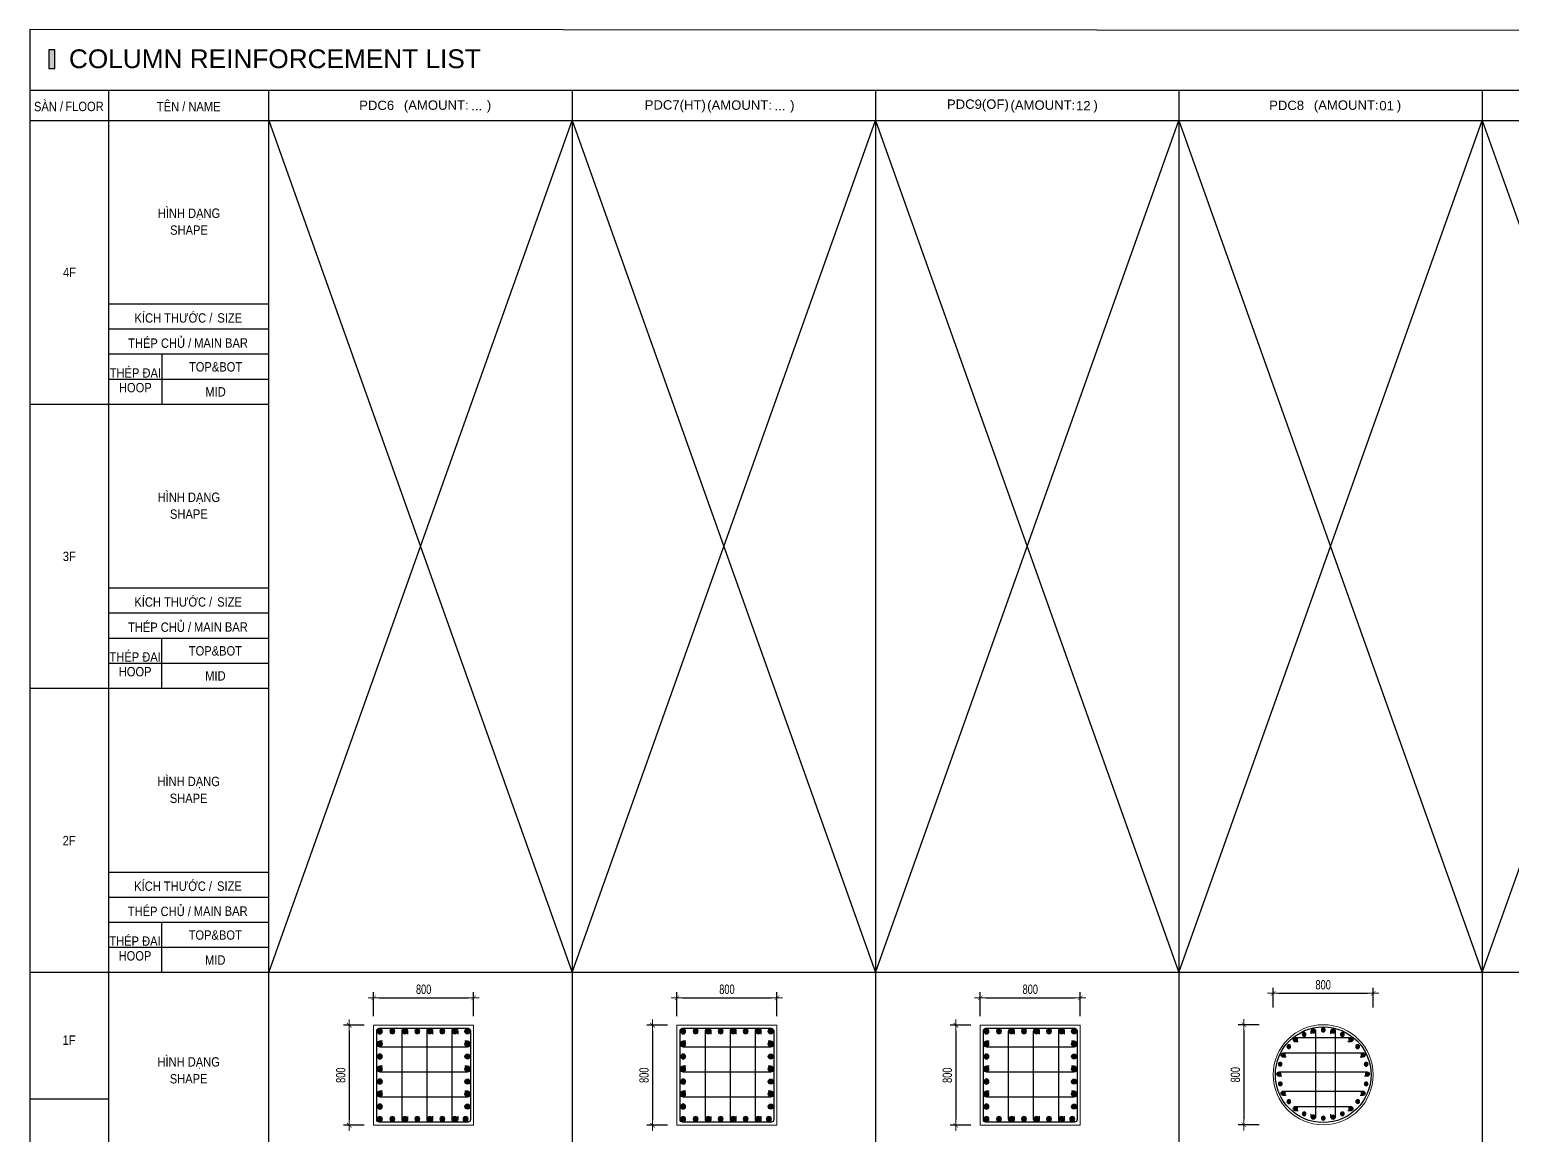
# Model space of a CAD drawing. Header units: millimetres. Extents: x 49323 to 538172, y -39336 to 181761.
# Drawn here: x 262047 to 273898, y 138126 to 146960 of the extents above; entities that cross this region are included whole.
import ezdxf
from ezdxf.enums import TextEntityAlignment as Align

# ---------------------------------------------------------------- set-up
doc = ezdxf.new("R2010")
doc.units = ezdxf.units.MM
doc.linetypes.add('CENTER2', pattern=[1.125, 0.75, -0.125, 0.125, -0.125])
doc.layers.get('Defpoints').update_dxf_attribs({"color": 151, "lineweight": 9})
for name, color, linetype in [('2', 2, 'Continuous'), ('A-ANNO-LEAD', 4, 'Continuous'), ('CEN', 1, 'CENTER2'), ('STL', 3, 'Continuous'), ('TIT1', 3, 'Continuous'), ('TXT', 3, 'Continuous')]:
    doc.layers.add(name, color=color, linetype=linetype)
for name, color, linetype, lineweight in [('NDC_S_CONTINUOUS', 3, 'Continuous', 20), ('NDC_S_DIM', 1, 'Continuous', 15), ('NDC_S_VN TEXT', 7, 'Continuous', 20)]:
    doc.layers.add(name, color=color, linetype=linetype, lineweight=lineweight)
doc.styles.add('ARIAL', font='arial.ttf', dxfattribs={"width": 0.8})
doc.styles.add('NDC_ARIAL', font='arial.ttf', dxfattribs={"width": 0.85})
doc.styles.add('NDC_DIM', font='', dxfattribs={"width": 0.75})
doc.styles.get('NDC_DIM').set_extended_font_data('Dotum')
doc.dimstyles.new('NDC_dim_30', dxfattribs={"dimscale": 30, "dimtxt": 2.5, "dimasz": 1.5, "dimexe": 1.5, "dimexo": 2.5, "dimgap": 1, "dimtad": 1, "dimdec": 0, "dimzin": 0, "dimdsep": 46, "dimtxsty": 'NDC_DIM', "dimblk": 'DIMMARK', "dimcen": 0.09, "dimdle": 1.2, "dimclrd": 1, "dimclre": 1, "dimclrt": 3, "dimadec": 0, "dimazin": 0, "dimtfac": 1, "dimtdec": 0, "dimtix": 1, "dimtofl": 0, "dimtmove": 0, "dimatfit": 3, "dimfxl": 8, "dimfxlon": 1, "dimtolj": 1, "dimtzin": 0, "dimarcsym": 0})

# ---------------------------------------------------------------- blocks, each defined once
blk = doc.blocks.new('8')
at = {"layer": '2'}
blk.add_hatch(color=256, dxfattribs=at).paths.add_polyline_path([(20, 0, 0.386127), (2, 20), (-2, 20, 0.386127), (-20, 0, 1)])
blk.add_circle((0, 0), 20, dxfattribs=at)
blk = doc.blocks.new('5')
at = {"layer": 'CEN', "rotation": 180}
blk.add_blockref('8', (0, 0), dxfattribs=at)
blk = doc.blocks.new('DIMMARK')
at = {"layer": 'NDC_S_DIM', "color": 1}
blk.add_line((-1.5, 0), (1, 0), dxfattribs=at)
at = {"layer": 'NDC_S_DIM', "color": 2, "const_width": 0.1}
blk.add_lwpolyline([(-0.42, -0.42), (0.42, 0.42)], dxfattribs=at)
blk = doc.blocks.new('*D1386')
at = {"layer": 'Defpoints', "color": 0, "ltscale": 40, "transparency": 16777216}
for p in [(265598, 139218), (264798, 138997), (265598, 138997)]:
    blk.add_point(p, dxfattribs=at)
at = {"layer": 'NDC_S_DIM', "color": 1, "lineweight": -2, "ltscale": 40, "transparency": 16777216}
for p, q in [((264798, 139072), (264798, 139263)), ((265598, 139072), (265598, 139263)), ((264843, 139218), (265553, 139218))]:
    blk.add_line(p, q, dxfattribs=at)
at = {"layer": 'NDC_S_DIM', "color": 1, "lineweight": -2, "ltscale": 40, "transparency": 16777216, "xscale": 45, "yscale": 45, "zscale": 45, "rotation": 180}
blk.add_blockref('DIMMARK', (264798, 139218), dxfattribs=at)
at = {"layer": 'NDC_S_DIM', "color": 1, "lineweight": -2, "ltscale": 40, "transparency": 16777216, "xscale": 45, "yscale": 45, "zscale": 45}
blk.add_blockref('DIMMARK', (265598, 139218), dxfattribs=at)
at = {"layer": 'NDC_S_DIM', "color": 3, "ltscale": 40, "transparency": 16777216, "insert": (265198, 139286), "char_height": 75, "attachment_point": 5, "style": 'NDC_DIM'}
blk.add_mtext('\\A1;800', dxfattribs=at)
blk = doc.blocks.new('*D1387')
at = {"layer": 'Defpoints', "color": 0, "ltscale": 40, "transparency": 16777216}
for p in [(264798, 138999), (264603, 138199), (264798, 138199)]:
    blk.add_point(p, dxfattribs=at)
at = {"layer": 'NDC_S_DIM', "color": 1, "lineweight": -2, "ltscale": 40, "transparency": 16777216}
for p, q in [((264723, 138999), (264558, 138999)), ((264603, 138954), (264603, 138244)), ((264723, 138199), (264558, 138199))]:
    blk.add_line(p, q, dxfattribs=at)
at = {"layer": 'NDC_S_DIM', "color": 1, "lineweight": -2, "ltscale": 40, "transparency": 16777216, "xscale": 45, "yscale": 45, "zscale": 45}
for p, rotation in [((264603, 138999), 90), ((264603, 138199), 270)]:
    blk.add_blockref('DIMMARK', p, dxfattribs=dict(at, rotation=rotation))
at = {"layer": 'NDC_S_DIM', "color": 3, "ltscale": 40, "transparency": 16777216, "insert": (264535, 138599), "char_height": 75, "attachment_point": 5, "rotation": 90, "style": 'NDC_DIM'}
blk.add_mtext('\\A1;800', dxfattribs=at)
blk = doc.blocks.new('DÁDAS')
at = {"layer": 'TIT1', "color": 2, "style": 'NDC_ARIAL'}
blk.add_text('(AMOUNT:     )', height=75, dxfattribs=at).set_placement((-42061, 55767), align=Align.MIDDLE)
blk = doc.blocks.new('*D1394')
at = {"layer": 'Defpoints', "color": 0, "ltscale": 40, "transparency": 16777216}
for p in [(268024, 139218), (267224, 138997), (268024, 138997)]:
    blk.add_point(p, dxfattribs=at)
at = {"layer": 'NDC_S_DIM', "color": 1, "lineweight": -2, "ltscale": 40, "transparency": 16777216}
for p, q in [((267224, 139072), (267224, 139263)), ((268024, 139072), (268024, 139263)), ((267269, 139218), (267979, 139218))]:
    blk.add_line(p, q, dxfattribs=at)
at = {"layer": 'NDC_S_DIM', "color": 1, "lineweight": -2, "ltscale": 40, "transparency": 16777216, "xscale": 45, "yscale": 45, "zscale": 45, "rotation": 180}
blk.add_blockref('DIMMARK', (267224, 139218), dxfattribs=at)
at = {"layer": 'NDC_S_DIM', "color": 1, "lineweight": -2, "ltscale": 40, "transparency": 16777216, "xscale": 45, "yscale": 45, "zscale": 45}
blk.add_blockref('DIMMARK', (268024, 139218), dxfattribs=at)
at = {"layer": 'NDC_S_DIM', "color": 3, "ltscale": 40, "transparency": 16777216, "insert": (267624, 139286), "char_height": 75, "attachment_point": 5, "style": 'NDC_DIM'}
blk.add_mtext('\\A1;800', dxfattribs=at)
blk = doc.blocks.new('*D1395')
at = {"layer": 'Defpoints', "color": 0, "ltscale": 40, "transparency": 16777216}
for p in [(267224, 138999), (267029, 138199), (267224, 138199)]:
    blk.add_point(p, dxfattribs=at)
at = {"layer": 'NDC_S_DIM', "color": 1, "lineweight": -2, "ltscale": 40, "transparency": 16777216}
for p, q in [((267149, 138999), (266984, 138999)), ((267029, 138954), (267029, 138244)), ((267149, 138199), (266984, 138199))]:
    blk.add_line(p, q, dxfattribs=at)
at = {"layer": 'NDC_S_DIM', "color": 1, "lineweight": -2, "ltscale": 40, "transparency": 16777216, "xscale": 45, "yscale": 45, "zscale": 45}
for p, rotation in [((267029, 138999), 90), ((267029, 138199), 270)]:
    blk.add_blockref('DIMMARK', p, dxfattribs=dict(at, rotation=rotation))
at = {"layer": 'NDC_S_DIM', "color": 3, "ltscale": 40, "transparency": 16777216, "insert": (266961, 138599), "char_height": 75, "attachment_point": 5, "rotation": 90, "style": 'NDC_DIM'}
blk.add_mtext('\\A1;800', dxfattribs=at)
blk = doc.blocks.new('*D1402')
at = {"layer": 'Defpoints', "color": 0, "ltscale": 40, "transparency": 16777216}
for p in [(270450, 139218), (269650, 138997), (270450, 138997)]:
    blk.add_point(p, dxfattribs=at)
at = {"layer": 'NDC_S_DIM', "color": 1, "lineweight": -2, "ltscale": 40, "transparency": 16777216}
for p, q in [((269650, 139072), (269650, 139263)), ((270450, 139072), (270450, 139263)), ((269695, 139218), (270405, 139218))]:
    blk.add_line(p, q, dxfattribs=at)
at = {"layer": 'NDC_S_DIM', "color": 1, "lineweight": -2, "ltscale": 40, "transparency": 16777216, "xscale": 45, "yscale": 45, "zscale": 45, "rotation": 180}
blk.add_blockref('DIMMARK', (269650, 139218), dxfattribs=at)
at = {"layer": 'NDC_S_DIM', "color": 1, "lineweight": -2, "ltscale": 40, "transparency": 16777216, "xscale": 45, "yscale": 45, "zscale": 45}
blk.add_blockref('DIMMARK', (270450, 139218), dxfattribs=at)
at = {"layer": 'NDC_S_DIM', "color": 3, "ltscale": 40, "transparency": 16777216, "insert": (270050, 139286), "char_height": 75, "attachment_point": 5, "style": 'NDC_DIM'}
blk.add_mtext('\\A1;800', dxfattribs=at)
blk = doc.blocks.new('*D1403')
at = {"layer": 'Defpoints', "color": 0, "ltscale": 40, "transparency": 16777216}
for p in [(269650, 138999), (269455, 138199), (269650, 138199)]:
    blk.add_point(p, dxfattribs=at)
at = {"layer": 'NDC_S_DIM', "color": 1, "lineweight": -2, "ltscale": 40, "transparency": 16777216}
for p, q in [((269575, 138999), (269410, 138999)), ((269455, 138954), (269455, 138244)), ((269575, 138199), (269410, 138199))]:
    blk.add_line(p, q, dxfattribs=at)
at = {"layer": 'NDC_S_DIM', "color": 1, "lineweight": -2, "ltscale": 40, "transparency": 16777216, "xscale": 45, "yscale": 45, "zscale": 45}
for p, rotation in [((269455, 138999), 90), ((269455, 138199), 270)]:
    blk.add_blockref('DIMMARK', p, dxfattribs=dict(at, rotation=rotation))
at = {"layer": 'NDC_S_DIM', "color": 3, "ltscale": 40, "transparency": 16777216, "insert": (269387, 138599), "char_height": 75, "attachment_point": 5, "rotation": 90, "style": 'NDC_DIM'}
blk.add_mtext('\\A1;800', dxfattribs=at)
blk = doc.blocks.new('*D1628')
at = {"layer": 'Defpoints', "color": 0, "ltscale": 40, "transparency": 16777216}
for p in [(272793, 139254), (271993, 139066), (272793, 139066)]:
    blk.add_point(p, dxfattribs=at)
at = {"layer": 'NDC_S_DIM', "color": 1, "lineweight": -2, "ltscale": 40, "transparency": 16777216}
for p, q in [((271993, 139141), (271993, 139299)), ((272793, 139141), (272793, 139299)), ((272038, 139254), (272748, 139254))]:
    blk.add_line(p, q, dxfattribs=at)
at = {"layer": 'NDC_S_DIM', "color": 1, "lineweight": -2, "ltscale": 40, "transparency": 16777216, "xscale": 45, "yscale": 45, "zscale": 45, "rotation": 180}
blk.add_blockref('DIMMARK', (271993, 139254), dxfattribs=at)
at = {"layer": 'NDC_S_DIM', "color": 1, "lineweight": -2, "ltscale": 40, "transparency": 16777216, "xscale": 45, "yscale": 45, "zscale": 45}
blk.add_blockref('DIMMARK', (272793, 139254), dxfattribs=at)
at = {"layer": 'NDC_S_DIM', "color": 3, "ltscale": 40, "transparency": 16777216, "insert": (272393, 139322), "char_height": 75, "attachment_point": 5, "style": 'NDC_DIM'}
blk.add_mtext('\\A1;800', dxfattribs=at)
blk = doc.blocks.new('*D1629')
at = {"layer": 'Defpoints', "color": 0, "ltscale": 40, "transparency": 16777216}
for p in [(271956, 139003), (271759, 138203), (271956, 138203)]:
    blk.add_point(p, dxfattribs=at)
at = {"layer": 'NDC_S_DIM', "color": 1, "lineweight": -2, "ltscale": 40, "transparency": 16777216}
for p, q in [((271881, 139003), (271714, 139003)), ((271759, 138958), (271759, 138248)), ((271881, 138203), (271714, 138203))]:
    blk.add_line(p, q, dxfattribs=at)
at = {"layer": 'NDC_S_DIM', "color": 1, "lineweight": -2, "ltscale": 40, "transparency": 16777216, "xscale": 45, "yscale": 45, "zscale": 45}
for p, rotation in [((271759, 139003), 90), ((271759, 138203), 270)]:
    blk.add_blockref('DIMMARK', p, dxfattribs=dict(at, rotation=rotation))
at = {"layer": 'NDC_S_DIM', "color": 3, "ltscale": 40, "transparency": 16777216, "insert": (271691, 138603), "char_height": 75, "attachment_point": 5, "rotation": 90, "style": 'NDC_DIM'}
blk.add_mtext('\\A1;800', dxfattribs=at)
blk = doc.blocks.new('*U1093')
at = {"layer": 'STL', "xscale": -0.75, "yscale": 0.75, "zscale": 0.75, "rotation": 292.5000000000001}
blk.add_blockref('5', (0, 0), dxfattribs=at)
blk = doc.blocks.new('*U1092')
at = {"layer": 'NDC_S_DIM', "color": 0, "linetype": 'ByBlock', "lineweight": -2, "transparency": 16777216}
for p, rotation in [((-25669, 37900), 308.571428571427), ((-25602, 37941), 295.7142857142843), ((-25527, 37966), 282.8571428571415), ((-25448, 37974), 269.9999999999987), ((-25370, 37964), 257.1428571428559), ((-25296, 37937), 244.2857142857131), ((-25726, 37845), 321.4285714285699), ((-25230, 37894), 231.4285714285703), ((-25175, 37837), 218.5714285714274), ((-25796, 37705), 347.1428571428555), ((-25769, 37779), 334.2857142857127), ((-25134, 37770), 205.7142857142847), ((-25109, 37695), 192.8571428571419), ((-25798, 37548), 12.8571428571428), ((-25101, 37616), 180), ((-25773, 37473), 25.71428571428561), ((-25138, 37464), 154.2857142857135), ((-25111, 37538), 167.1428571428563), ((-25732, 37405), 38.57142857142841), ((-25677, 37349), 51.42857142857117), ((-25238, 37343), 128.5714285714279), ((-25181, 37398), 141.4285714285707), ((-25611, 37306), 64.28571428571395), ((-25537, 37279), 77.14285714285676), ((-25458, 37269), 89.99999999999955), ((-25380, 37276), 102.8571428571423), ((-25305, 37301), 115.7142857142852)]:
    blk.add_blockref('*U1093', p, dxfattribs=dict(at, rotation=rotation))
blk.add_blockref('*U1093', (-25806, 37626), dxfattribs=at)

msp = doc.modelspace()

# ---------------------------------------------------------------- hatches: boundary and pattern name
at = {"layer": 'TXT'}
msp.add_hatch(color=7, dxfattribs=at).paths.add_polyline_path([(262248.8, 146649.5), (262248.8, 146799.5), (262198.8, 146799.5), (262198.8, 146649.5)])

# ---------------------------------------------------------------- linework, layer by layer
at = {"layer": '2', "lineweight": -2, "ltscale": 1000}
for points in [[(265572.9, 138954.4), (265572.9, 138244.4, -0.4142136), (265552.9, 138224.4), (264842.9, 138224.4, -0.4142136), (264822.9, 138244.4), (264822.9, 138954.4, -0.4142136), (264842.9, 138974.4), (265552.9, 138974.4, -0.4142136)], [(267999, 138954.4), (267999, 138244.4, -0.4142136), (267979, 138224.4), (267269, 138224.4, -0.4142136), (267249, 138244.4), (267249, 138954.4, -0.4142136), (267269, 138974.4), (267979, 138974.4, -0.4142136)], [(270425.1, 138954.4), (270425.1, 138244.4, -0.4142136), (270405.1, 138224.4), (269695.1, 138224.4, -0.4142136), (269675.1, 138244.4), (269675.1, 138954.4, -0.4142136), (269695.1, 138974.4), (270405.1, 138974.4, -0.4142136)]]:
    msp.add_lwpolyline(points, format="xyb", close=True, dxfattribs=at)
at = {"layer": '2'}
for points in [[(265070.2, 138269), (265070.2, 138246.9, -1), (265025.2, 138246.9), (265025.2, 138948.9, -1), (265070.2, 138948.9), (265070.2, 138926.7)], [(265270.2, 138270.5), (265270.2, 138248.4, -1), (265225.2, 138248.4), (265225.2, 138950.4, -1), (265270.2, 138950.4), (265270.2, 138928.2)], [(265470.2, 138270.5), (265470.2, 138248.4, -1), (265425.2, 138248.4), (265425.2, 138950.4, -1), (265470.2, 138950.4), (265470.2, 138928.2)], [(267496.3, 138269), (267496.3, 138246.9, -1), (267451.2, 138246.9), (267451.2, 138948.9, -1), (267496.3, 138948.9), (267496.3, 138926.7)], [(267696.3, 138270.5), (267696.3, 138248.4, -1), (267651.2, 138248.4), (267651.2, 138950.4, -1), (267696.3, 138950.4), (267696.3, 138928.2)], [(267896.3, 138270.5), (267896.3, 138248.4, -1), (267851.2, 138248.4), (267851.2, 138950.4, -1), (267896.3, 138950.4), (267896.3, 138928.2)], [(269922.4, 138269), (269922.4, 138246.9, -1), (269877.3, 138246.9), (269877.3, 138948.9, -1), (269922.4, 138948.9), (269922.4, 138926.7)], [(270122.4, 138270.5), (270122.4, 138248.4, -1), (270077.3, 138248.4), (270077.3, 138950.4, -1), (270122.4, 138950.4), (270122.4, 138928.2)], [(270322.4, 138270.5), (270322.4, 138248.4, -1), (270277.3, 138248.4), (270277.3, 138950.4, -1), (270322.4, 138950.4), (270322.4, 138928.2)], [(264869.8, 138870.9), (264847.7, 138870.9, 1), (264847.7, 138825.9), (265549.7, 138825.9, 1), (265549.7, 138870.9), (265527.6, 138870.9)], [(267295.9, 138870.9), (267273.8, 138870.9, 1), (267273.8, 138825.9), (267975.8, 138825.9, 1), (267975.8, 138870.9), (267953.7, 138870.9)], [(269722, 138870.9), (269699.9, 138870.9, 1), (269699.9, 138825.9), (270401.9, 138825.9, 1), (270401.9, 138870.9), (270379.8, 138870.9)], [(264869.8, 138670.9), (264847.7, 138670.9, 1), (264847.7, 138625.9), (265549.7, 138625.9, 1), (265549.7, 138670.9), (265527.6, 138670.9)], [(267295.9, 138670.9), (267273.8, 138670.9, 1), (267273.8, 138625.9), (267975.8, 138625.9, 1), (267975.8, 138670.9), (267953.7, 138670.9)], [(269722, 138670.9), (269699.9, 138670.9, 1), (269699.9, 138625.9), (270401.9, 138625.9, 1), (270401.9, 138670.9), (270379.8, 138670.9)], [(264869.8, 138470.9), (264847.7, 138470.9, 1), (264847.7, 138425.9), (265549.7, 138425.9, 1), (265549.7, 138470.9), (265527.6, 138470.9)], [(267295.9, 138470.9), (267273.8, 138470.9, 1), (267273.8, 138425.9), (267975.8, 138425.9, 1), (267975.8, 138470.9), (267953.7, 138470.9)], [(269722, 138470.9), (269699.9, 138470.9, 1), (269699.9, 138425.9), (270401.9, 138425.9, 1), (270401.9, 138470.9), (270379.8, 138470.9)]]:
    msp.add_lwpolyline(points, format="xyb", dxfattribs=at)
at = {"layer": '2', "elevation": 0}
for points in [[(272193.5, 138865.7), (272171.4, 138865.7, -1), (272171.4, 138900.7), (272613.2, 138901.2, -1), (272613.2, 138866.1), (272591, 138866.1)], [(272297.4, 138929.6), (272297.4, 138951.7, -1), (272332.4, 138951.7), (272332.4, 138264.3, -1), (272297.4, 138264.3), (272297.4, 138286.5)], [(272454.3, 138929.6), (272454.3, 138951.7, -1), (272489.3, 138951.7), (272489.3, 138264.3, -1), (272454.3, 138264.3), (272454.3, 138286.5)], [(272095.7, 138743), (272073.6, 138743, -1), (272073.6, 138778), (272711, 138778.5, -1), (272711, 138743.5), (272688.8, 138743.5)], [(272063, 138590.5), (272040.8, 138590.5, -1), (272040.8, 138625.5), (272745.8, 138625.5, -1), (272745.8, 138590.5), (272723.7, 138590.5)], [(272095.7, 138437.1), (272073.6, 138437.1, -1), (272073.6, 138472.1), (272711, 138472.6, -1), (272711, 138437.5), (272688.8, 138437.5)], [(272193.5, 138314.4), (272171.4, 138314.4, -1), (272171.4, 138349.4), (272613.2, 138349.9, -1), (272613.2, 138314.9), (272591, 138314.9)]]:
    msp.add_lwpolyline(points, format="xyb", dxfattribs=at)
at = {"layer": '2', "lineweight": -2, "ltscale": 1000}
msp.add_circle((272393.3, 138603), 382.5, dxfattribs=at)
at = {"layer": 'A-ANNO-LEAD'}
msp.add_lwpolyline([(262048.7, 130339.8), (283383.7, 130326.6), (283383.7, 146946.6), (262048.7, 146959.8)], close=True, dxfattribs=at)
at = {"layer": 'NDC_S_CONTINUOUS', "ltscale": 70}
for points in [[(265597.9, 138999.4), (265597.9, 138199.4), (264797.9, 138199.4), (264797.9, 138999.4), (265597.9, 138999.4)], [(268024, 138999.4), (268024, 138199.4), (267224, 138199.4), (267224, 138999.4), (268024, 138999.4)], [(270450.1, 138999.4), (270450.1, 138199.4), (269650.1, 138199.4), (269650.1, 138999.4), (270450.1, 138999.4)]]:
    msp.add_lwpolyline(points, dxfattribs=at)
msp.add_circle((272393.3, 138603), 400, dxfattribs=at)
at = {"layer": 'TIT1', "color": 2}
msp.add_line((262048.8, 146474.5), (283383.8, 146474.5), dxfattribs=at)
at = {"layer": 'TIT1'}
for p, q in [((262676.6, 146474.5), (262676.6, 130339.8)), ((263960.5, 130339.8), (263960.5, 146474.5)), ((266386.6, 146474.5), (266386.6, 130339.8)), ((268812.7, 146474.5), (268812.7, 130339.8)), ((271238.8, 146474.5), (271238.8, 130339.8)), ((273664.9, 146474.5), (273664.9, 130339.8)), ((262048.8, 146234.5), (283383.8, 146234.5)), ((263960.5, 143963.5), (262049.4, 143963.5)), ((263960.5, 141692.5), (262048, 141692.5)), ((283369.3, 139420), (262046.6, 139420)), ((262676.6, 138407.2), (262048.7, 138407.2))]:
    msp.add_line(p, q, dxfattribs=at)
at = {"layer": 'TIT1', "color": 8}
for p, q in [((263960.5, 139420), (266386.6, 146234.5)), ((263960.5, 146234.5), (266386.6, 139420)), ((266386.6, 139420), (268812.7, 146234.5)), ((266386.6, 146234.5), (268812.7, 139420)), ((268812.7, 139420), (271238.8, 146234.5)), ((268812.7, 146234.5), (271238.8, 139420)), ((271238.8, 139420), (273664.9, 146234.5)), ((271238.8, 146234.5), (273664.9, 139420)), ((273664.9, 139420), (276091, 146234.5)), ((273664.9, 146234.5), (276091, 139420)), ((263960.5, 144763.5), (262677.2, 144763.5)), ((263960.5, 144563.5), (262677.2, 144563.5)), ((263960.5, 144363.5), (262677.2, 144363.5)), ((263106.5, 143963.5), (263106.5, 144363.5)), ((263960.5, 144163.5), (262677.2, 144163.5)), ((263960.5, 142492.5), (262675.8, 142492.5)), ((263960.5, 142292.5), (262675.8, 142292.5)), ((263960.5, 142092.5), (262675.8, 142092.5)), ((263105.1, 141692.5), (263105.1, 142092.5)), ((263960.5, 141892.5), (262675.8, 141892.5)), ((263960.5, 140220), (262674.4, 140220)), ((263960.5, 140020), (262674.4, 140020)), ((263960.5, 139820), (262674.4, 139820)), ((263103.7, 139420), (263103.7, 139820)), ((263960.5, 139620), (262674.4, 139620))]:
    msp.add_line(p, q, dxfattribs=at)
at = {"layer": 'TXT', "color": 7}
msp.add_lwpolyline([(262248.8, 146649.5), (262248.8, 146799.5), (262198.8, 146799.5), (262198.8, 146649.5)], close=True, dxfattribs=at)
msp.add_lwpolyline([(262248.8, 146649.5), (262248.8, 146799.5), (262198.8, 146799.5), (262198.8, 146649.5)], close=True, dxfattribs=at)

# ---------------------------------------------------------------- block references
at = {"layer": 'NDC_S_DIM'}
for p in [(307450.1, 90580.1), (309876.2, 90580.1), (312302.3, 90580.1), (314728.4, 90580.1)]:
    msp.add_blockref('DÁDAS', p, dxfattribs=at)
at = {"layer": 'NDC_S_DIM', "rotation": 0.8126515942541631}
msp.add_blockref('*U1092', (298377.8, 101351.6), dxfattribs=at)
at = {"layer": 'STL', "xscale": -1}
for p in [(264847.7, 138949.4), (267273.8, 138949.4), (269699.9, 138949.4), (264847.7, 138848.4), (267273.8, 138848.4), (269699.9, 138848.4), (264847.7, 138748.4), (264847.7, 138648.4), (267273.8, 138748.4), (267273.8, 138648.4), (269699.9, 138748.4), (269699.9, 138648.4), (264847.7, 138548.4), (267273.8, 138548.4), (269699.9, 138548.4), (264847.7, 138448.4), (267273.8, 138448.4), (269699.9, 138448.4), (264847.7, 138348.4), (267273.8, 138348.4), (269699.9, 138348.4), (264847.7, 138248.4), (267273.8, 138248.4), (269699.9, 138248.4)]:
    msp.add_blockref('5', p, dxfattribs=at)
at = {"layer": 'STL', "xscale": -1, "rotation": 270}
for p in [(264947.7, 138950.4), (265047.7, 138950.4), (265147.7, 138950.4), (265247.7, 138950.4), (265347.7, 138950.4), (265447.7, 138950.4), (267373.8, 138950.4), (267473.8, 138950.4), (267573.8, 138950.4), (267673.8, 138950.4), (267773.8, 138950.4), (267873.8, 138950.4), (269799.9, 138950.4), (269899.9, 138950.4), (269999.9, 138950.4), (270099.9, 138950.4), (270199.9, 138950.4), (270299.9, 138950.4), (264847.7, 138248.4), (264947.7, 138248.4), (265047.7, 138248.4), (265147.7, 138248.4), (265247.7, 138248.4), (265347.7, 138248.4), (265447.7, 138248.4), (265533.6, 138248.4), (267273.8, 138248.4), (267373.8, 138248.4), (267473.8, 138248.4), (267573.8, 138248.4), (267673.8, 138248.4), (267773.8, 138248.4), (267873.8, 138248.4), (267959.7, 138248.4), (269699.9, 138248.4), (269799.9, 138248.4), (269899.9, 138248.4), (269999.9, 138248.4), (270099.9, 138248.4), (270199.9, 138248.4), (270299.9, 138248.4), (270385.8, 138248.4)]:
    msp.add_blockref('5', p, dxfattribs=at)
at = {"layer": 'STL'}
for p in [(265548.1, 138949.4), (267974.2, 138949.4), (270400.3, 138949.4), (265548.1, 138848.4), (267974.2, 138848.4), (270400.3, 138848.4), (265548.1, 138748.4), (265548.1, 138648.4), (267974.2, 138748.4), (267974.2, 138648.4), (270400.3, 138748.4), (270400.3, 138648.4), (265548.1, 138548.4), (267974.2, 138548.4), (270400.3, 138548.4), (265548.1, 138448.4), (267974.2, 138448.4), (270400.3, 138448.4), (265548.1, 138348.4), (267974.2, 138348.4), (270400.3, 138348.4)]:
    msp.add_blockref('5', p, dxfattribs=at)

# ---------------------------------------------------------------- texts
at = {"layer": 'NDC_S_VN TEXT', "style": 'NDC_ARIAL', "width": 0.85}
for s, p in [('SÀN /', (262197.4, 146354.5)), ('HÌNH DẠNG', (263321.3, 145493.2)), ('KÍCH THƯỚC /', (263196.8, 144663.5)), ('THÉP CHỦ /', (263086.8, 144463.5)), ('THÉP ĐAI', (262892, 144224.5)), ('HÌNH DẠNG', (263319.9, 143222.2)), ('KÍCH THƯỚC /', (263195.4, 142392.5)), ('THÉP CHỦ /', (263085.4, 142192.5)), ('THÉP ĐAI', (262890.6, 141953.5)), ('HÌNH DẠNG', (263318.5, 140949.8)), ('KÍCH THƯỚC /', (263194, 140120)), ('THÉP CHỦ /', (263084, 139920)), ('THÉP ĐAI', (262889.2, 139681.1)), ('HÌNH DẠNG', (263318.5, 138707.2))]:
    msp.add_text(s, height=75, dxfattribs=at).set_placement(p, align=Align.MIDDLE)
at = {"layer": 'TIT1', "style": 'NDC_ARIAL', "width": 0.85}
for s, p in [('FLOOR', (262485.9, 146345.7)), ('TÊN / NAME', (263318.7, 146354.5)), ('SHAPE', (263321.3, 145357)), ('4F', (262365.4, 145019.2)), ('SIZE', (263647.3, 144654.6)), ('MAIN BAR', (263577.6, 144454.6)), ('TOP&BOT', (263533.8, 144263.5)), ('HOOP', (262892, 144097.2)), ('MID', (263533.8, 144063.5)), ('SHAPE', (263319.9, 143086)), ('3F', (262364, 142748.2)), ('SIZE', (263645.9, 142383.6)), ('MAIN BAR', (263576.2, 142183.6)), ('TOP&BOT', (263532.4, 141992.5)), ('HOOP', (262890.6, 141826.2)), ('MID', (263532.4, 141792.5)), ('SHAPE', (263318.5, 140813.5)), ('2F', (262362.6, 140475.7)), ('SIZE', (263644.5, 140111.2)), ('MAIN BAR', (263574.8, 139911.1)), ('TOP&BOT', (263531, 139720)), ('HOOP', (262889.2, 139553.8)), ('MID', (263531, 139520)), ('1F', (262362.6, 138879.5)), ('SHAPE', (263318.5, 138570.9))]:
    msp.add_text(s, height=75, dxfattribs=at).set_placement(p, align=Align.MIDDLE)
at = {"layer": 'TIT1', "color": 2, "style": 'NDC_ARIAL'}
for s, p in [('PDC6', (264822.3, 146354.5)), ('PDC7(HT)', (267210.7, 146348.7)), ('PDC9(OF)', (269631.1, 146354.5)), ('12', (270474.3, 146351.8)), ('PDC8', (272100.6, 146354.5)), ('01', (272900.4, 146351.8)), ('...', (265622.1, 146351.8)), ('...', (268048.2, 146351.8))]:
    msp.add_text(s, height=75, dxfattribs=at).set_placement(p, align=Align.MIDDLE)
at = {"layer": 'TXT', "color": 3, "style": 'ARIAL'}
msp.add_text('COLUMN REINFORCEMENT LIST', height=150, dxfattribs=at).set_placement((262361, 146651.9))

# ---------------------------------------------------------------- dimensions: what is measured, and where the dimension line sits
at = {"layer": 'NDC_S_DIM', "ltscale": 40}
for base, p1, p2, picture, middle in [((265597.9, 139218.2), (264797.9, 138996.8), (265597.9, 138996.8), '*D1386', (265197.9, 139285.8)), ((268024, 139218.2), (267224, 138996.8), (268024, 138996.8), '*D1394', (267624, 139285.8)), ((270450.1, 139218.2), (269650.1, 138996.8), (270450.1, 138996.8), '*D1402', (270050.1, 139285.8)), ((272793.3, 139254.1), (271993.3, 139065.9), (272793.3, 139065.9), '*D1628', (272393.3, 139321.6))]:
    dim = msp.add_linear_dim(base=base, p1=p1, p2=p2, dimstyle='NDC_dim_30', dxfattribs=at)
    dim.commit()
    dim.dimension.update_dxf_attribs({"geometry": picture, "text_midpoint": middle})
for base, p1, p2, picture, middle in [((264602.5, 138199.4), (264797.9, 138999.4), (264797.9, 138199.4), '*D1387', (264535, 138599.4)), ((267028.6, 138199.4), (267224, 138999.4), (267224, 138199.4), '*D1395', (266961.1, 138599.4)), ((269454.7, 138199.4), (269650.1, 138999.4), (269650.1, 138199.4), '*D1403', (269387.2, 138599.4)), ((271758.8, 138203), (271956.2, 139003), (271956.2, 138203), '*D1629', (271691.3, 138603))]:
    dim = msp.add_linear_dim(base=base, p1=p1, p2=p2, angle=90, dimstyle='NDC_dim_30', dxfattribs=at)
    dim.commit()
    dim.dimension.update_dxf_attribs({"geometry": picture, "text_midpoint": middle})

doc.saveas('drawing.dxf')
